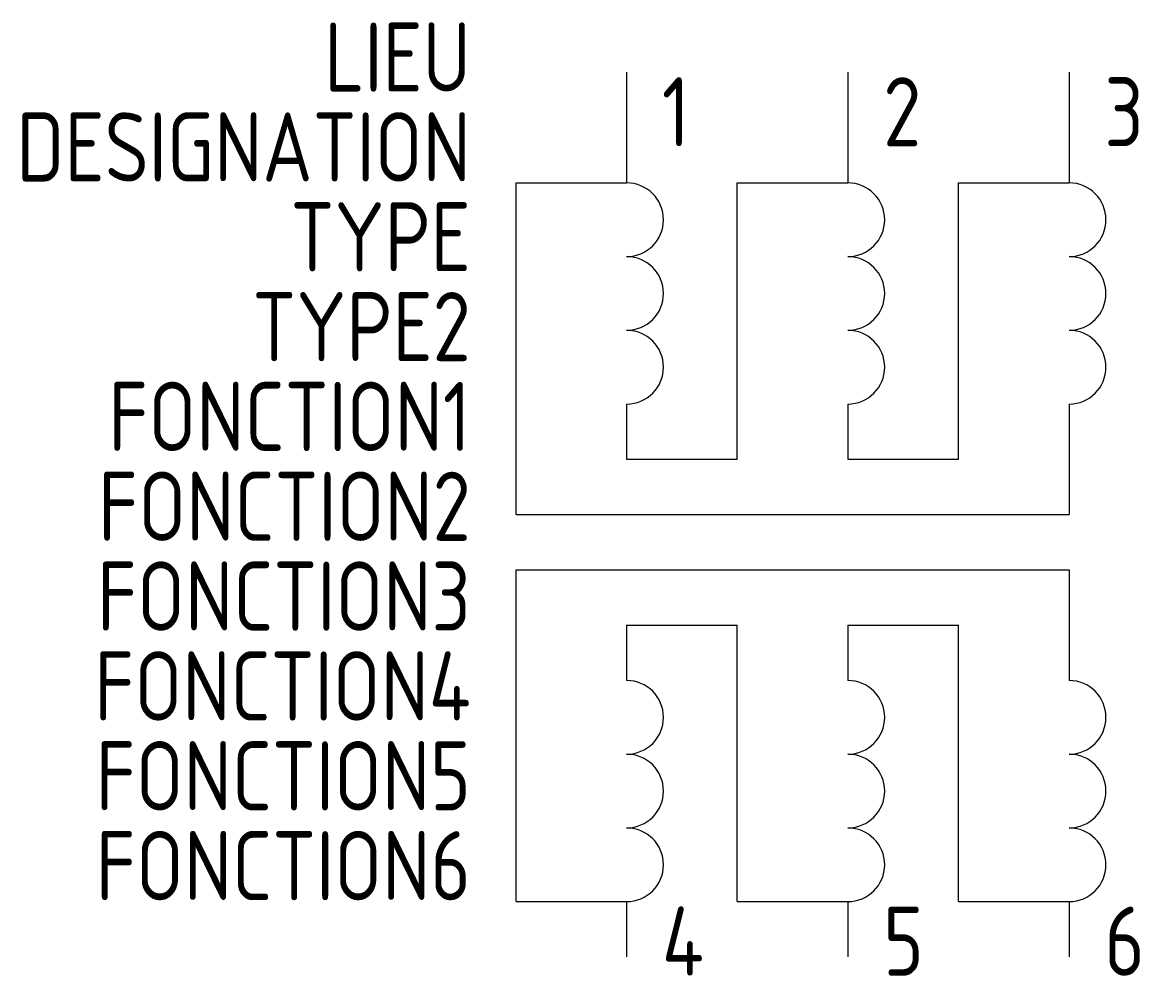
# Model space of a CAD drawing. Extents: x -1606.5 to -1566.1, y -912.3 to -877.8.
import ezdxf
from ezdxf.enums import TextEntityAlignment as Align

# ---------------------------------------------------------------- set-up
doc = ezdxf.new("R2010")
doc.units = 0
for name, color, linetype in [('SYMB_FIL', 3, 'CONTINUOUS'), ('SYMB_TXT_CONTACT', 2, 'CONTINUOUS'), ('SYMB_TXT_NOM', 3, 'CONTINUOUS')]:
    doc.layers.add(name, color=color, linetype=linetype)
doc.styles.add('NET2_5', font='isocp.shx', dxfattribs={"width": 0.9, "height": 2.5})

msp = doc.modelspace()

# ---------------------------------------------------------------- linework, layer by layer
at = {"layer": 'SYMB_FIL'}
for p, q in [((-1584.634, -879.593), (-1584.634, -883.593)), ((-1576.634, -879.593), (-1576.634, -883.593)), ((-1568.634, -879.593), (-1568.634, -883.593)), ((-1588.634, -895.593), (-1588.634, -883.593)), ((-1588.634, -883.593), (-1584.634, -883.593)), ((-1580.634, -883.593), (-1576.634, -883.593)), ((-1580.634, -893.593), (-1580.634, -883.593)), ((-1572.634, -893.593), (-1572.634, -883.593)), ((-1572.634, -883.593), (-1568.634, -883.593)), ((-1584.634, -891.593), (-1584.634, -893.593)), ((-1576.634, -891.593), (-1576.634, -893.593)), ((-1568.634, -891.593), (-1568.634, -895.593)), ((-1584.634, -893.593), (-1580.634, -893.593)), ((-1576.634, -893.593), (-1572.634, -893.593)), ((-1588.634, -895.593), (-1568.634, -895.593)), ((-1588.634, -897.593), (-1568.634, -897.593)), ((-1588.634, -909.593), (-1588.634, -897.593)), ((-1568.634, -897.593), (-1568.634, -901.593)), ((-1584.634, -899.593), (-1580.634, -899.593)), ((-1584.634, -899.593), (-1584.634, -901.593)), ((-1580.634, -909.593), (-1580.634, -899.593)), ((-1576.634, -899.593), (-1572.634, -899.593)), ((-1576.634, -899.593), (-1576.634, -901.593)), ((-1572.634, -909.593), (-1572.634, -899.593)), ((-1588.634, -909.593), (-1584.634, -909.593)), ((-1584.634, -909.593), (-1584.634, -911.593)), ((-1580.634, -909.593), (-1576.634, -909.593)), ((-1576.634, -909.593), (-1576.634, -911.593)), ((-1572.634, -909.593), (-1568.634, -909.593)), ((-1568.634, -909.593), (-1568.634, -911.593))]:
    msp.add_line(p, q, dxfattribs=at)
for centre in [(-1584.634, -884.927), (-1576.634, -884.927), (-1568.634, -884.927), (-1584.634, -887.593), (-1576.634, -887.593), (-1568.634, -887.593), (-1584.634, -890.26), (-1576.634, -890.26), (-1568.634, -890.26), (-1584.634, -902.927), (-1576.634, -902.927), (-1568.634, -902.927), (-1584.634, -905.593), (-1576.634, -905.593), (-1568.634, -905.593), (-1584.634, -908.26), (-1576.634, -908.26), (-1568.634, -908.26)]:
    msp.add_arc(centre, 1.333, 270, 90, dxfattribs=at)

# ---------------------------------------------------------------- texts
at = {"layer": 'SYMB_TXT_CONTACT', "style": 'NET2_5', "width": 0.9, "flags": 8}
for tag, p in [('1', (-1583.359, -882.272)), ('2', (-1575.359, -882.272)), ('3', (-1567.359, -882.272)), ('4', (-1583.359, -912.272)), ('5', (-1575.359, -912.272)), ('6', (-1567.359, -912.272))]:
    msp.add_attdef(tag, p, '?', height=2.5, dxfattribs=at)
at = {"layer": 'SYMB_TXT_NOM', "style": 'NET2_5', "width": 0.9, "flags": 8}
for tag, text, p in [('LIEU', '', (-1590.269, -880.293)), ('DESIGNATION', 'T?', (-1590.269, -883.543)), ('TYPE', '?V', (-1590.269, -886.793)), ('TYPE2', '?VA', (-1590.269, -890.043)), ('FONCTION1', '', (-1590.269, -893.293)), ('FONCTION2', '', (-1590.269, -896.543)), ('FONCTION3', '', (-1590.269, -899.793)), ('FONCTION4', '', (-1590.269, -903.043)), ('FONCTION5', '', (-1590.269, -906.293)), ('FONCTION6', '', (-1590.269, -909.543))]:
    msp.add_attdef(tag, text=text, height=2.5, dxfattribs=at).set_placement(p, align=Align.RIGHT)

doc.saveas('drawing.dxf')
